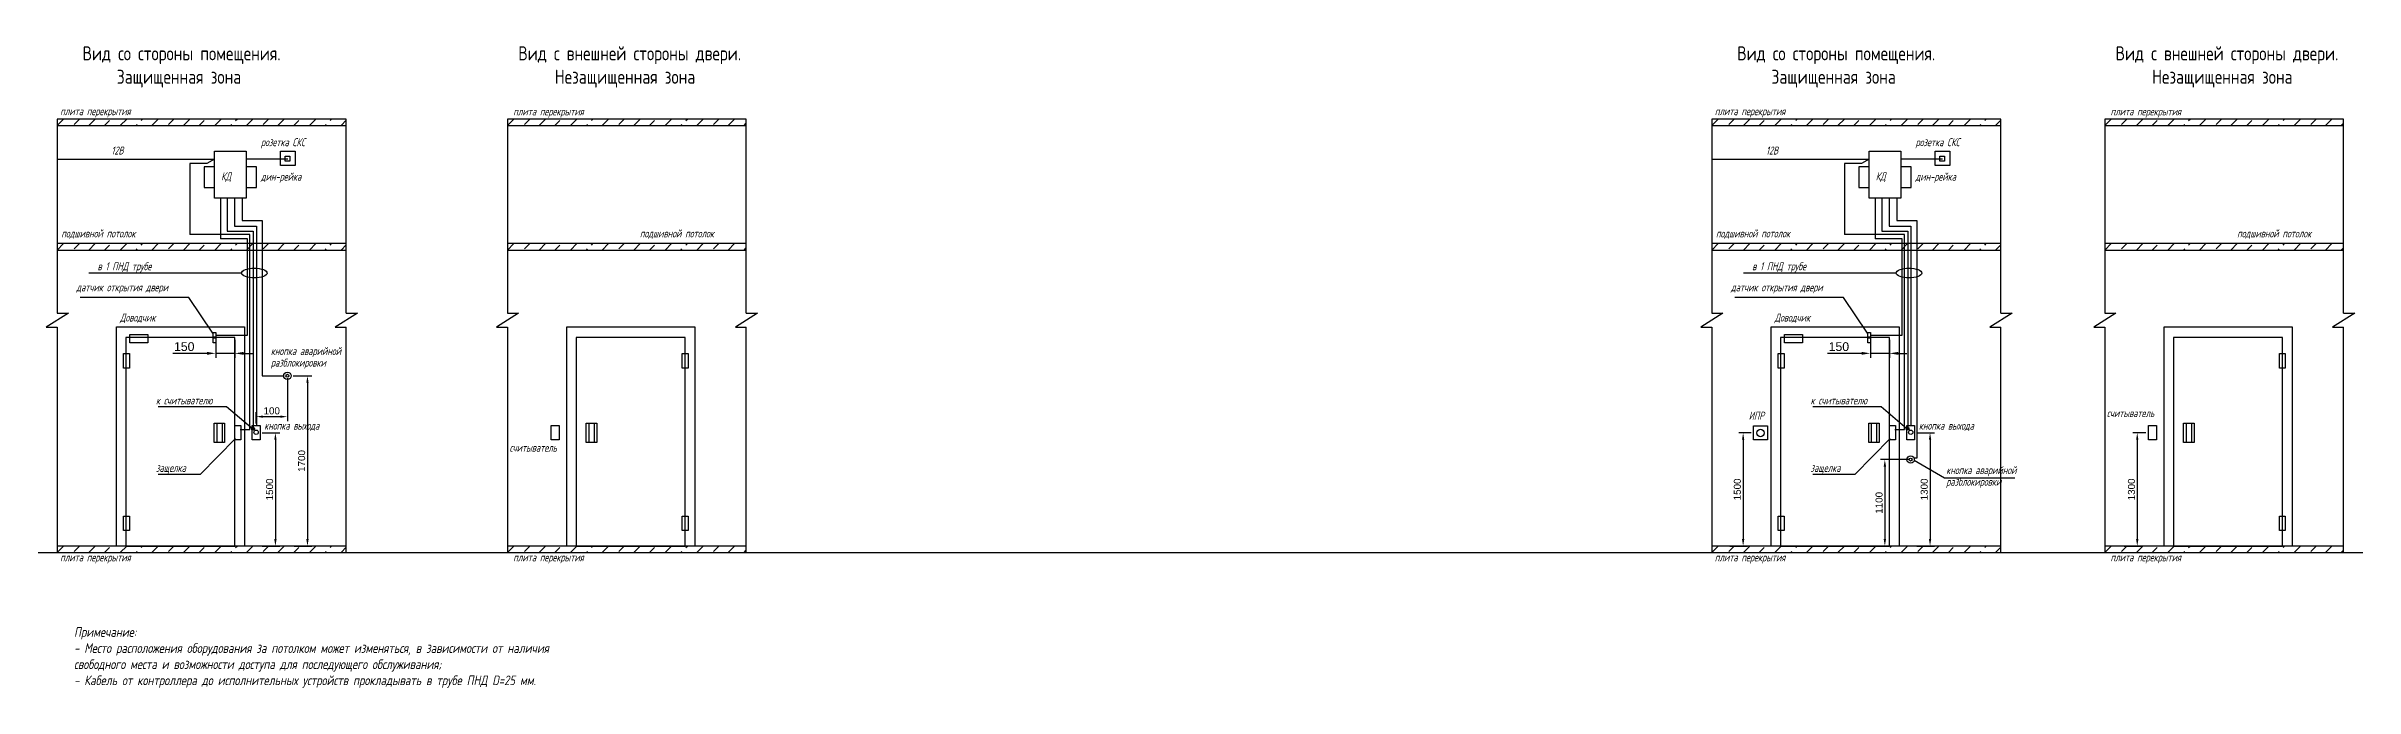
# Model space of a CAD drawing. Header units: millimetres. Extents: x 5341 to 10690, y -2643 to -1904.
# Drawn here: x 10032 to 10690, y -2354 to -2172 of the extents above; entities that cross this region are included whole.
import ezdxf

# ---------------------------------------------------------------- set-up
doc = ezdxf.new("R2010")
doc.units = ezdxf.units.MM
doc.layers.get('Defpoints').update_dxf_attribs({"color": 8})
doc.layers.add('AR_SHTAMP', color=7, linetype='Continuous')
doc.layers.add('непечать', color=5, linetype='Continuous', plot=False)
doc.styles.add('MP_Arial', font='isocpeur.ttf', dxfattribs={"width": 0.8, "height": 3})
doc.styles.add('ROM25', font='romans.shx', dxfattribs={"width": 0.8, "height": 250})
doc.styles.get("Standard").update_dxf_attribs({"font": 'arial.ttf'})
doc.dimstyles.new('ISO-25', dxfattribs={"dimtxt": 2.5, "dimasz": 2.5, "dimexe": 1.25, "dimexo": 0.625, "dimtad": 1, "dimtxsty": 'Standard', "dimcen": 2.5, "dimadec": 0, "dimazin": 0, "dimtfac": 1, "dimtmove": 0, "dimatfit": 3, "dimfxl": 1, "dimarcsym": 0})

# ---------------------------------------------------------------- blocks, each defined once
blk = doc.blocks.new('*D44')
at = {"color": 0, "lineweight": -2, "transparency": 16777216}
for p, q in [((10093.63, -2281.71), (10098.65, -2281.71)), ((10097.4, -2283.71), (10097.4, -2311.98)), ((10093.63, -2313.98), (10098.65, -2313.98))]:
    blk.add_line(p, q, dxfattribs=at)
at = {"color": 0, "lineweight": -3, "transparency": 16777216}
for points in [[(10097.07, -2283.71), (10097.73, -2283.71), (10097.4, -2281.71)], [(10097.07, -2311.98), (10097.73, -2311.98), (10097.4, -2313.98)]]:
    blk.add_solid(points, dxfattribs=at)
at = {"layer": 'Defpoints', "color": 0, "lineweight": -3, "transparency": 16777216}
for p in [(10093.01, -2281.71), (10093.01, -2313.98), (10097.4, -2313.98)]:
    blk.add_point(p, dxfattribs=at)
at = {"color": 0, "lineweight": -3, "transparency": 16777216, "insert": (10095.75, -2297.85), "char_height": 2, "attachment_point": 5, "rotation": 90}
blk.add_mtext('1500', dxfattribs=at)
blk = doc.blocks.new('*D45')
at = {"color": 0, "lineweight": -2, "transparency": 16777216}
for p, q in [((10102.49, -2265.51), (10107.78, -2265.51)), ((10106.53, -2267.51), (10106.53, -2311.98)), ((10102.76, -2313.98), (10107.78, -2313.98))]:
    blk.add_line(p, q, dxfattribs=at)
at = {"color": 0, "lineweight": -3, "transparency": 16777216}
for points in [[(10106.19, -2267.51), (10106.86, -2267.51), (10106.53, -2265.51)], [(10106.19, -2311.98), (10106.86, -2311.98), (10106.53, -2313.98)]]:
    blk.add_solid(points, dxfattribs=at)
at = {"layer": 'Defpoints', "color": 0, "lineweight": -3, "transparency": 16777216}
for p in [(10101.86, -2265.51), (10102.14, -2313.98), (10106.53, -2313.98)]:
    blk.add_point(p, dxfattribs=at)
at = {"color": 0, "lineweight": -3, "transparency": 16777216, "insert": (10104.88, -2289.75), "char_height": 2, "attachment_point": 5, "rotation": 90}
blk.add_mtext('1700', dxfattribs=at)
blk = doc.blocks.new('*D46')
at = {"color": 0, "lineweight": -2, "transparency": 16777216}
for p, q in [((10100.81, -2266.14), (10100.81, -2278.39)), ((10091.89, -2279.06), (10091.89, -2275.89)), ((10093.89, -2277.14), (10098.81, -2277.14))]:
    blk.add_line(p, q, dxfattribs=at)
at = {"color": 0, "lineweight": -3, "transparency": 16777216}
for points in [[(10093.89, -2276.81), (10093.89, -2277.47), (10091.89, -2277.14)], [(10098.81, -2276.81), (10098.81, -2277.47), (10100.81, -2277.14)]]:
    blk.add_solid(points, dxfattribs=at)
at = {"layer": 'Defpoints', "color": 0, "lineweight": -3, "transparency": 16777216}
for p in [(10100.81, -2265.51), (10091.89, -2279.69), (10100.81, -2277.14)]:
    blk.add_point(p, dxfattribs=at)
at = {"color": 0, "lineweight": -3, "transparency": 16777216, "insert": (10096.35, -2275.49), "char_height": 2, "attachment_point": 5}
blk.add_mtext('100', dxfattribs=at)
blk = doc.blocks.new('*D49')
at = {"color": 0, "lineweight": -2, "transparency": 16777216}
for p, q in [((10080.4, -2255.37), (10080.4, -2260.37)), ((10085.83, -2255.23), (10085.83, -2260.37)), ((10077.9, -2259.12), (10068.17, -2259.12)), ((10085.83, -2259.12), (10080.4, -2259.12)), ((10088.33, -2259.12), (10090.83, -2259.12)), ((10562.53, -2289.36), (10554.56, -2289.36)), ((10555.81, -2291.36), (10555.81, -2311.98)), ((10572.8, -2313.98), (10554.56, -2313.98))]:
    blk.add_line(p, q, dxfattribs=at)
at = {"color": 0, "lineweight": -3, "transparency": 16777216}
for points in [[(10077.9, -2258.71), (10077.9, -2259.54), (10080.4, -2259.12)], [(10088.33, -2258.71), (10088.33, -2259.54), (10085.83, -2259.12)], [(10555.48, -2291.36), (10556.15, -2291.36), (10555.81, -2289.36)], [(10555.48, -2311.98), (10556.15, -2311.98), (10555.81, -2313.98)]]:
    blk.add_solid(points, dxfattribs=at)
at = {"layer": 'Defpoints', "color": 0, "lineweight": -3, "transparency": 16777216}
for p in [(10080.4, -2254.74), (10085.83, -2254.6), (10080.4, -2259.12), (10563.15, -2289.36), (10555.81, -2313.98), (10573.43, -2313.98)]:
    blk.add_point(p, dxfattribs=at)
at = {"color": 0, "lineweight": -3, "transparency": 16777216, "insert": (10071.43, -2257.22), "char_height": 2.5, "attachment_point": 5}
blk.add_mtext('150', dxfattribs=at)
at = {"color": 0, "lineweight": -3, "transparency": 16777216, "insert": (10554.17, -2301.67), "char_height": 2, "attachment_point": 5, "rotation": 90}
blk.add_mtext('1100', dxfattribs=at)
blk = doc.blocks.new('*D50')
at = {"color": 0, "lineweight": -2, "transparency": 16777216}
for p, q in [((10564.92, -2281.71), (10569.94, -2281.71)), ((10568.69, -2283.71), (10568.69, -2311.98)), ((10564.92, -2313.98), (10569.94, -2313.98))]:
    blk.add_line(p, q, dxfattribs=at)
at = {"color": 0, "lineweight": -3, "transparency": 16777216}
for points in [[(10568.35, -2283.71), (10569.02, -2283.71), (10568.69, -2281.71)], [(10568.35, -2311.98), (10569.02, -2311.98), (10568.69, -2313.98)]]:
    blk.add_solid(points, dxfattribs=at)
at = {"layer": 'Defpoints', "color": 0, "lineweight": -3, "transparency": 16777216}
for p in [(10564.3, -2281.71), (10564.3, -2313.98), (10568.69, -2313.98)]:
    blk.add_point(p, dxfattribs=at)
at = {"color": 0, "lineweight": -3, "transparency": 16777216, "insert": (10567.04, -2297.85), "char_height": 2, "attachment_point": 5, "rotation": 90}
blk.add_mtext('1300', dxfattribs=at)
blk = doc.blocks.new('*D52')
at = {"color": 0, "lineweight": -2, "transparency": 16777216}
for p, q in [((10551.68, -2255.37), (10551.68, -2260.37)), ((10557.12, -2255.23), (10557.12, -2260.37)), ((10549.18, -2259.12), (10539.46, -2259.12)), ((10557.12, -2259.12), (10551.68, -2259.12)), ((10559.62, -2259.12), (10562.12, -2259.12))]:
    blk.add_line(p, q, dxfattribs=at)
at = {"color": 0, "lineweight": -3, "transparency": 16777216}
for points in [[(10549.18, -2258.71), (10549.18, -2259.54), (10551.68, -2259.12)], [(10559.62, -2258.71), (10559.62, -2259.54), (10557.12, -2259.12)]]:
    blk.add_solid(points, dxfattribs=at)
at = {"layer": 'Defpoints', "color": 0, "lineweight": -3, "transparency": 16777216}
for p in [(10551.68, -2254.74), (10557.12, -2254.6), (10551.68, -2259.12)]:
    blk.add_point(p, dxfattribs=at)
at = {"color": 0, "lineweight": -3, "transparency": 16777216, "insert": (10542.72, -2257.22), "char_height": 2.5, "attachment_point": 5}
blk.add_mtext('150', dxfattribs=at)
blk = doc.blocks.new('*D53')
at = {"color": 0, "lineweight": -2, "transparency": 16777216}
for p, q in [((10630.15, -2281.71), (10626.45, -2281.71)), ((10627.7, -2283.71), (10627.7, -2311.98)), ((10623.94, -2313.98), (10628.95, -2313.98))]:
    blk.add_line(p, q, dxfattribs=at)
at = {"color": 0, "lineweight": -3, "transparency": 16777216}
for points in [[(10627.37, -2283.71), (10628.04, -2283.71), (10627.7, -2281.71)], [(10627.37, -2311.98), (10628.04, -2311.98), (10627.7, -2313.98)]]:
    blk.add_solid(points, dxfattribs=at)
at = {"layer": 'Defpoints', "color": 0, "lineweight": -3, "transparency": 16777216}
for p in [(10630.77, -2281.71), (10623.31, -2313.98), (10627.7, -2313.98)]:
    blk.add_point(p, dxfattribs=at)
at = {"color": 0, "lineweight": -3, "transparency": 16777216, "insert": (10626.06, -2297.85), "char_height": 2, "attachment_point": 5, "rotation": 90}
blk.add_mtext('1300', dxfattribs=at)
blk = doc.blocks.new('*D54')
at = {"color": 0, "lineweight": -2, "transparency": 16777216}
for p, q in [((10517.78, -2281.71), (10514.2, -2281.71)), ((10515.45, -2283.71), (10515.45, -2311.98)), ((10511.68, -2313.98), (10516.7, -2313.98))]:
    blk.add_line(p, q, dxfattribs=at)
at = {"color": 0, "lineweight": -3, "transparency": 16777216}
for points in [[(10515.12, -2283.71), (10515.78, -2283.71), (10515.45, -2281.71)], [(10515.12, -2311.98), (10515.78, -2311.98), (10515.45, -2313.98)]]:
    blk.add_solid(points, dxfattribs=at)
at = {"layer": 'Defpoints', "color": 0, "lineweight": -3, "transparency": 16777216}
for p in [(10518.4, -2281.71), (10511.06, -2313.98), (10515.45, -2313.98)]:
    blk.add_point(p, dxfattribs=at)
at = {"color": 0, "lineweight": -3, "transparency": 16777216, "insert": (10513.8, -2297.85), "char_height": 2, "attachment_point": 5, "rotation": 90}
blk.add_mtext('1500', dxfattribs=at)

msp = doc.modelspace()

# ---------------------------------------------------------------- hatches: boundary and pattern name
at = {"ltscale": 0.1}
h = msp.add_hatch(dxfattribs=at)
h.set_pattern_fill('ANSI33', color=256)
h.set_pattern_definition([(45, (-4659916.5305, -593888.4624), (-4.4901280605, 4.4901280605), []), (45, (-4659912.0404, -593888.4624), (-4.4901280605, 4.4901280605), [3.175, -1.5875])])
h.paths.add_polyline_path([(10035.223, -2194.267), (10117.563, -2194.267), (10117.563, -2192.451), (10035.223, -2192.451)])
h = msp.add_hatch(dxfattribs=at)
h.set_pattern_fill('ANSI33', color=256)
h.set_pattern_definition([(45, (-4659788.27, -593888.4624), (-4.4901280605, 4.4901280605), []), (45, (-4659783.7796, -593888.4624), (-4.4901280605, 4.4901280605), [3.175, -1.5875])])
h.paths.add_polyline_path([(10231.526, -2194.267), (10231.526, -2192.451), (10163.484, -2192.451), (10163.484, -2194.267)])
h = msp.add_hatch(dxfattribs=at)
h.set_pattern_fill('ANSI33', color=256)
h.set_pattern_definition([(45, (-4659445.2426, -593888.4624), (-4.4901280605, 4.4901280605), []), (45, (-4659440.7525, -593888.4624), (-4.4901280605, 4.4901280605), [3.175, -1.5875])])
h.paths.add_polyline_path([(10506.511, -2194.267), (10588.851, -2194.267), (10588.851, -2192.451), (10506.511, -2192.451)])
h = msp.add_hatch(dxfattribs=at)
h.set_pattern_fill('ANSI33', color=256)
h.set_pattern_definition([(45, (-4659333.319, -593888.4624), (-4.4901280605, 4.4901280605), []), (45, (-4659328.829, -593888.4624), (-4.4901280605, 4.4901280605), [3.175, -1.5875])])
h.paths.add_polyline_path([(10686.477, -2194.267), (10686.477, -2192.451), (10618.435, -2192.451), (10618.435, -2194.267)])
h = msp.add_hatch(dxfattribs=at)
h.set_pattern_fill('ANSI33', color=256)
h.set_pattern_definition([(45, (-4659916.5305, -593923.9034), (-4.4901280605, 4.4901280605), []), (45, (-4659912.0404, -593923.9034), (-4.4901280605, 4.4901280605), [3.175, -1.5875])])
h.paths.add_polyline_path([(10035.223, -2229.708), (10117.563, -2229.708), (10117.563, -2227.892), (10035.223, -2227.892)])
h = msp.add_hatch(dxfattribs=at)
h.set_pattern_fill('ANSI33', color=256)
h.set_pattern_definition([(45, (-4659788.27, -593923.9034), (-4.4901280605, 4.4901280605), []), (45, (-4659783.7796, -593923.9034), (-4.4901280605, 4.4901280605), [3.175, -1.5875])])
h.paths.add_polyline_path([(10231.526, -2229.708), (10231.526, -2227.892), (10163.484, -2227.892), (10163.484, -2229.708)])
h = msp.add_hatch(dxfattribs=at)
h.set_pattern_fill('ANSI33', color=256)
h.set_pattern_definition([(45, (-4659445.2426, -593923.9034), (-4.4901280605, 4.4901280605), []), (45, (-4659440.7525, -593923.9034), (-4.4901280605, 4.4901280605), [3.175, -1.5875])])
h.paths.add_polyline_path([(10506.511, -2229.708), (10588.851, -2229.708), (10588.851, -2227.892), (10506.511, -2227.892)])
h = msp.add_hatch(dxfattribs=at)
h.set_pattern_fill('ANSI33', color=256)
h.set_pattern_definition([(45, (-4659333.319, -593923.9034), (-4.4901280605, 4.4901280605), []), (45, (-4659328.829, -593923.9034), (-4.4901280605, 4.4901280605), [3.175, -1.5875])])
h.paths.add_polyline_path([(10686.477, -2229.708), (10686.477, -2227.892), (10618.435, -2227.892), (10618.435, -2229.708)])
h = msp.add_hatch(dxfattribs=at)
h.set_pattern_fill('ANSI33', color=256)
h.set_pattern_definition([(45, (-4659916.5305, -594009.993), (-4.4901280605, 4.4901280605), []), (45, (-4659912.0404, -594009.993), (-4.4901280605, 4.4901280605), [3.175, -1.5875])])
h.paths.add_polyline_path([(10035.223, -2315.798), (10117.563, -2315.798), (10117.563, -2313.982), (10035.223, -2313.982)])
h = msp.add_hatch(dxfattribs=at)
h.set_pattern_fill('ANSI33', color=256)
h.set_pattern_definition([(45, (-4659788.27, -594009.993), (-4.4901280605, 4.4901280605), []), (45, (-4659783.7796, -594009.993), (-4.4901280605, 4.4901280605), [3.175, -1.5875])])
h.paths.add_polyline_path([(10231.526, -2315.798), (10231.526, -2313.982), (10163.484, -2313.982), (10163.484, -2315.798)])
h = msp.add_hatch(dxfattribs=at)
h.set_pattern_fill('ANSI33', color=256)
h.set_pattern_definition([(45, (-4659445.2426, -594009.993), (-4.4901280605, 4.4901280605), []), (45, (-4659440.7525, -594009.993), (-4.4901280605, 4.4901280605), [3.175, -1.5875])])
h.paths.add_polyline_path([(10506.511, -2315.798), (10588.851, -2315.798), (10588.851, -2313.982), (10506.511, -2313.982)])
h = msp.add_hatch(dxfattribs=at)
h.set_pattern_fill('ANSI33', color=256)
h.set_pattern_definition([(45, (-4659333.319, -594009.993), (-4.4901280605, 4.4901280605), []), (45, (-4659328.829, -594009.993), (-4.4901280605, 4.4901280605), [3.175, -1.5875])])
h.paths.add_polyline_path([(10686.477, -2315.798), (10686.477, -2313.982), (10618.435, -2313.982), (10618.435, -2315.798)])

# ---------------------------------------------------------------- linework, layer by layer
for p, q in [((10035.223, -2192.451), (10035.223, -2247.732)), ((10117.563, -2247.732), (10117.563, -2192.451)), ((10163.484, -2192.451), (10163.484, -2247.732)), ((10231.526, -2247.732), (10231.526, -2192.451)), ((10506.511, -2192.451), (10506.511, -2247.732)), ((10588.851, -2247.732), (10588.851, -2192.451)), ((10618.435, -2192.451), (10618.435, -2247.732)), ((10686.477, -2247.732), (10686.477, -2192.451)), ((10035.223, -2251.679), (10035.223, -2313.982)), ((10117.563, -2313.982), (10117.563, -2251.679)), ((10163.484, -2251.679), (10163.484, -2313.982)), ((10231.526, -2315.798), (10231.526, -2251.679)), ((10506.511, -2251.679), (10506.511, -2313.982)), ((10588.851, -2313.982), (10588.851, -2251.679)), ((10618.435, -2251.679), (10618.435, -2313.982)), ((10686.477, -2315.798), (10686.477, -2251.679))]:
    msp.add_line(p, q)
at = {"color": 1}
for p, q in [((10035.223, -2203.812), (10080.016, -2203.812)), ((10073.053, -2205.112), (10073.053, -2225.333)), ((10077.841, -2205.112), (10073.053, -2205.112)), ((10080.016, -2203.812), (10077.841, -2205.112)), ((10506.511, -2203.812), (10551.303, -2203.812)), ((10544.34, -2205.112), (10544.34, -2225.333)), ((10549.129, -2205.112), (10544.34, -2205.112)), ((10551.303, -2203.812), (10549.129, -2205.112))]:
    msp.add_line(p, q, dxfattribs=at)
at = {"color": 5}
for p, q in [((10081.763, -2214.937), (10081.763, -2226.507)), ((10083.66, -2214.937), (10083.66, -2224.393)), ((10085.765, -2214.937), (10085.765, -2222.959)), ((10087.97, -2214.937), (10087.97, -2221.331)), ((10553.051, -2214.937), (10553.051, -2226.507)), ((10554.948, -2214.937), (10554.948, -2224.393)), ((10557.053, -2214.937), (10557.053, -2222.959)), ((10559.258, -2214.937), (10559.258, -2221.331)), ((10087.97, -2221.331), (10093.588, -2221.331)), ((10093.588, -2221.331), (10093.588, -2265.498)), ((10559.258, -2221.331), (10564.876, -2221.331)), ((10564.876, -2221.331), (10564.876, -2288.924)), ((10085.765, -2222.959), (10091.972, -2222.959)), ((10091.972, -2222.959), (10091.972, -2279.69)), ((10557.053, -2222.959), (10563.26, -2222.959)), ((10563.26, -2222.959), (10563.26, -2279.69)), ((10564.876, -2288.924), (10564.16, -2288.924))]:
    msp.add_line(p, q, dxfattribs=at)
at = {"lineweight": -3}
for p, q in [((10087.785, -2236.26), (10044.243, -2236.26)), ((10559.073, -2236.26), (10515.531, -2236.26))]:
    msp.add_line(p, q, dxfattribs=at)
at = {"color": 5, "lineweight": -3}
msp.add_line((10093.588, -2265.498), (10099.616, -2265.498), dxfattribs=at)
for points in [[(10035.223, -2194.267), (10117.563, -2194.267), (10117.563, -2192.451), (10035.223, -2192.451)], [(10506.511, -2194.267), (10588.851, -2194.267), (10588.851, -2192.451), (10506.511, -2192.451)], [(10035.223, -2229.708), (10117.563, -2229.708), (10117.563, -2227.892), (10035.223, -2227.892)], [(10506.511, -2229.708), (10588.851, -2229.708), (10588.851, -2227.892), (10506.511, -2227.892)], [(10052.143, -2251.528), (10088.63, -2251.528), (10088.63, -2313.982), (10052.143, -2313.982)], [(10054.799, -2313.982), (10085.834, -2313.982), (10085.834, -2254.602), (10054.799, -2254.602)], [(10180.404, -2251.528), (10216.891, -2251.528), (10216.891, -2313.982), (10180.404, -2313.982)], [(10183.06, -2313.982), (10214.095, -2313.982), (10214.095, -2254.602), (10183.06, -2254.602)], [(10523.431, -2251.528), (10559.918, -2251.528), (10559.918, -2313.982), (10523.431, -2313.982)], [(10526.087, -2313.982), (10557.122, -2313.982), (10557.122, -2254.602), (10526.087, -2254.602)], [(10635.355, -2251.528), (10671.841, -2251.528), (10671.841, -2313.982), (10635.355, -2313.982)], [(10638.011, -2313.982), (10669.046, -2313.982), (10669.046, -2254.602), (10638.011, -2254.602)], [(10054.169, -2259.191), (10055.811, -2259.191), (10055.811, -2263.296), (10054.169, -2263.296)], [(10213.273, -2259.191), (10214.916, -2259.191), (10214.916, -2263.296), (10213.273, -2263.296)], [(10525.456, -2259.191), (10527.099, -2259.191), (10527.099, -2263.296), (10525.456, -2263.296)], [(10668.224, -2259.191), (10669.867, -2259.191), (10669.867, -2263.296), (10668.224, -2263.296)], [(10079.951, -2278.956), (10082.934, -2278.956), (10082.934, -2284.511), (10079.951, -2284.511)], [(10080.764, -2278.956), (10082.188, -2278.956), (10082.188, -2284.511), (10080.764, -2284.511)], [(10185.952, -2278.956), (10188.935, -2278.956), (10188.935, -2284.511), (10185.952, -2284.511)], [(10186.766, -2278.956), (10188.189, -2278.956), (10188.189, -2284.511), (10186.766, -2284.511)], [(10551.239, -2278.956), (10554.222, -2278.956), (10554.222, -2284.511), (10551.239, -2284.511)], [(10552.052, -2278.956), (10553.476, -2278.956), (10553.476, -2284.511), (10552.052, -2284.511)], [(10640.903, -2278.956), (10643.886, -2278.956), (10643.886, -2284.511), (10640.903, -2284.511)], [(10641.716, -2278.956), (10643.14, -2278.956), (10643.14, -2284.511), (10641.716, -2284.511)], [(10054.169, -2305.431), (10055.811, -2305.431), (10055.811, -2309.535), (10054.169, -2309.535)], [(10213.273, -2305.431), (10214.916, -2305.431), (10214.916, -2309.535), (10213.273, -2309.535)], [(10525.456, -2305.431), (10527.099, -2305.431), (10527.099, -2309.535), (10525.456, -2309.535)], [(10668.224, -2305.431), (10669.867, -2305.431), (10669.867, -2309.535), (10668.224, -2309.535)], [(10035.223, -2315.798), (10117.563, -2315.798), (10117.563, -2313.982), (10035.223, -2313.982)], [(10506.511, -2315.798), (10588.851, -2315.798), (10588.851, -2313.982), (10506.511, -2313.982)]]:
    msp.add_lwpolyline(points, close=True)
for points in [[(10231.526, -2192.451), (10163.484, -2192.451), (10163.484, -2194.267), (10231.526, -2194.267)], [(10686.477, -2192.451), (10618.435, -2192.451), (10618.435, -2194.267), (10686.477, -2194.267)], [(10231.526, -2227.892), (10163.484, -2227.892), (10163.484, -2229.708), (10231.526, -2229.708)], [(10686.477, -2227.892), (10618.435, -2227.892), (10618.435, -2229.708), (10686.477, -2229.708)], [(10035.223, -2247.732), (10038.422, -2247.732), (10032.104, -2251.679), (10035.223, -2251.679)], [(10117.563, -2247.732), (10120.762, -2247.732), (10114.444, -2251.679), (10117.563, -2251.679)], [(10163.484, -2247.732), (10166.683, -2247.732), (10160.364, -2251.679), (10163.484, -2251.679)], [(10231.526, -2247.732), (10234.725, -2247.732), (10228.406, -2251.679), (10231.526, -2251.679)], [(10506.511, -2247.732), (10509.71, -2247.732), (10503.391, -2251.679), (10506.511, -2251.679)], [(10588.851, -2247.732), (10592.05, -2247.732), (10585.732, -2251.679), (10588.851, -2251.679)], [(10618.435, -2247.732), (10621.633, -2247.732), (10615.315, -2251.679), (10618.435, -2251.679)], [(10686.477, -2247.732), (10689.676, -2247.732), (10683.357, -2251.679), (10686.477, -2251.679)], [(10231.526, -2313.982), (10163.484, -2313.982), (10163.484, -2315.798), (10231.526, -2315.798)], [(10686.477, -2313.982), (10618.435, -2313.982), (10618.435, -2315.798), (10686.477, -2315.798)]]:
    msp.add_lwpolyline(points)
at = {"color": 96, "lineweight": 30}
for points in [[(10080.016, -2201.618), (10089.073, -2201.618), (10089.073, -2214.937), (10080.016, -2214.937)], [(10551.303, -2201.618), (10560.36, -2201.618), (10560.36, -2214.937), (10551.303, -2214.937)]]:
    msp.add_lwpolyline(points, close=True, dxfattribs=at)
at = {"lineweight": -3}
for points in [[(10098.854, -2201.583), (10103.064, -2201.583), (10103.064, -2205.638), (10098.854, -2205.638)], [(10570.142, -2201.583), (10574.352, -2201.583), (10574.352, -2205.638), (10570.142, -2205.638)], [(10080.016, -2206.025), (10077.076, -2206.025), (10077.076, -2211.959), (10080.016, -2211.959)], [(10092.012, -2206.025), (10089.073, -2206.025), (10089.073, -2211.959), (10092.012, -2211.959)], [(10100.138, -2203.03), (10101.54, -2203.03), (10101.54, -2204.431), (10100.138, -2204.431)], [(10551.303, -2206.025), (10548.364, -2206.025), (10548.364, -2211.959), (10551.303, -2211.959)], [(10563.3, -2206.025), (10560.36, -2206.025), (10560.36, -2211.959), (10563.3, -2211.959)], [(10571.426, -2203.03), (10572.828, -2203.03), (10572.828, -2204.431), (10571.426, -2204.431)]]:
    msp.add_lwpolyline(points, close=True, dxfattribs=at)
for points in [[(10089.073, -2203.774), (10100.93, -2203.774), (10100.93, -2203.774)], [(10560.36, -2203.774), (10572.218, -2203.774), (10572.218, -2203.774)]]:
    msp.add_lwpolyline(points, dxfattribs=at)
at = {"color": 1}
for points in [[(10087.378, -2280.832), (10090.14, -2280.832), (10090.14, -2225.333), (10073.053, -2225.333)], [(10558.666, -2280.832), (10561.428, -2280.832), (10561.428, -2225.333), (10544.34, -2225.333)]]:
    msp.add_lwpolyline(points, dxfattribs=at)
at = {"color": 5, "lineweight": -3}
for points in [[(10080.457, -2253.961), (10080.457, -2253.961), (10089.46, -2253.961), (10089.46, -2226.507), (10081.763, -2226.507)], [(10083.66, -2224.393), (10091.034, -2224.393), (10091.034, -2280.699)], [(10551.745, -2253.961), (10551.745, -2253.961), (10560.748, -2253.961), (10560.748, -2226.507), (10553.051, -2226.507)], [(10554.948, -2224.393), (10562.322, -2224.393), (10562.322, -2280.699)]]:
    msp.add_lwpolyline(points, dxfattribs=at)
at = {"color": 30, "lineweight": 30}
for points in [[(10055.965, -2253.735), (10061.038, -2253.735), (10061.038, -2256.136), (10055.965, -2256.136)], [(10079.637, -2253.194), (10080.396, -2253.194), (10080.396, -2254.559), (10079.637, -2254.559)], [(10079.637, -2254.741), (10080.396, -2254.741), (10080.396, -2256.106), (10079.637, -2256.106)], [(10527.253, -2253.735), (10532.326, -2253.735), (10532.326, -2256.136), (10527.253, -2256.136)], [(10550.925, -2253.194), (10551.684, -2253.194), (10551.684, -2254.559), (10550.925, -2254.559)], [(10550.925, -2254.741), (10551.684, -2254.741), (10551.684, -2256.106), (10550.925, -2256.106)], [(10085.834, -2279.69), (10087.532, -2279.69), (10087.532, -2283.731), (10085.834, -2283.731)], [(10090.774, -2279.69), (10093.01, -2279.69), (10093.01, -2283.731), (10090.774, -2283.731)], [(10175.981, -2279.69), (10178.217, -2279.69), (10178.217, -2283.731), (10175.981, -2283.731)], [(10518.401, -2279.71), (10522.401, -2279.71), (10522.401, -2283.71), (10518.401, -2283.71)], [(10557.122, -2279.69), (10558.82, -2279.69), (10558.82, -2283.731), (10557.122, -2283.731)], [(10562.061, -2279.69), (10564.298, -2279.69), (10564.298, -2283.731), (10562.061, -2283.731)], [(10630.932, -2279.69), (10633.168, -2279.69), (10633.168, -2283.731), (10630.932, -2283.731)]]:
    msp.add_lwpolyline(points, close=True, dxfattribs=at)
for centre, radius in [((10100.81, -2265.514), 1.051), ((10100.81, -2265.514), 0.42), ((10091.915, -2281.591), 0.618), ((10520.404, -2281.788), 1.051), ((10563.203, -2281.591), 0.618), ((10563.153, -2289.361), 1.051), ((10563.153, -2289.361), 0.42)]:
    msp.add_circle(centre, radius, dxfattribs=at)
at = {"lineweight": -3}
for centre in [(10091.014, -2280.608), (10562.302, -2280.608)]:
    msp.add_circle(centre, 0.405, dxfattribs=at)
for centre in [(10091.407, -2236.26), (10562.695, -2236.26)]:
    msp.add_ellipse(centre, major_axis=(-3.621, 0), ratio=0.380952, dxfattribs=at)
at = {"layer": 'непечать', "color": 4}
msp.add_xline((4279.149, -2315.798), (1, 0), dxfattribs=at)

# ---------------------------------------------------------------- texts
at = {"style": 'ROM25', "oblique": 15, "width": 0.697723}
for s, height, p in [('плита перекрытия', 2.27909, (10036.083, -2191.344)), ('плита перекрытия', 2.27909, (10165.131, -2191.416)), ('плита перекрытия', 2.27909, (10507.371, -2191.344)), ('плита перекрытия', 2.27909, (10620.082, -2191.416)), ('12B', 2.2791, (10050.677, -2202.536)), ('розетка СКС', 2.27909, (10093.261, -2200.162)), ('12B', 2.2791, (10521.965, -2202.536)), ('розетка СКС', 2.27909, (10564.549, -2200.162)), ('КД', 2.2791, (10081.926, -2209.884)), ('дин-рейка', 2.2791, (10093.261, -2209.972)), ('КД', 2.2791, (10553.214, -2209.884)), ('дин-рейка', 2.2791, (10564.549, -2209.972)), ('подшивной потолок', 2.27909, (10036.411, -2226.132)), ('подшивной потолок', 2.27909, (10201.196, -2226.132)), ('подшивной потолок', 2.27909, (10507.699, -2226.132)), ('подшивной потолок', 2.27909, (10656.147, -2226.132)), ('в 1 ПНД трубе', 2.27909, (10046.721, -2235.48)), ('в 1 ПНД трубе', 2.27909, (10518.009, -2235.48)), ('датчик открытия двери', 2.27909, (10040.692, -2241.464)), ('датчик открытия двери', 2.27909, (10511.98, -2241.464)), ('Доводчик', 2.2791, (10053.146, -2250.074)), ('Доводчик', 2.2791, (10524.434, -2250.074)), ('разблокировки', 2.27909, (10096.083, -2262.903)), ('кнопка аварийной', 2.27909, (10096.083, -2259.596)), ('к считывателю', 2.27909, (10063.357, -2273.667)), ('к считывателю', 2.27909, (10534.644, -2273.667)), ('кнопка выхода', 2.27909, (10094.201, -2280.842)), ('ИПР', 2.2791, (10517.034, -2278.007)), ('кнопка выхода', 2.27909, (10565.488, -2280.842)), ('считыватель', 2.27909, (10619.035, -2277.283)), ('считыватель', 2.27909, (10164.084, -2287.117)), ('защелка', 2.2791, (10063.357, -2292.867)), ('защелка', 2.2791, (10534.644, -2292.867)), ('разблокировки', 2.27909, (10573.282, -2296.8)), ('кнопка аварийной', 2.27909, (10573.282, -2293.493)), ('плита перекрытия', 2.27909, (10036.083, -2318.323)), ('плита перекрытия', 2.27909, (10165.131, -2318.323)), ('плита перекрытия', 2.27909, (10507.371, -2318.323)), ('плита перекрытия', 2.27909, (10620.082, -2318.323))]:
    msp.add_text(s, height=height, dxfattribs=at).set_placement(p)
at = {"layer": 'AR_SHTAMP', "color": 7, "linetype": 'Continuous', "lineweight": 25, "attachment_point": 4, "style": 'MP_Arial'}
for s, insert, char_height, width in [('\\pi7.48;Вид со стороны помещения.\\P\\pi17.24;Защищенная зона', (10034.986, -2177.606), 4, 70), ('\\pi4.6;Вид с внешней стороны двери.\\P\\pi15;Незащищенная зона', (10161.975, -2177.606), 4, 70), ('\\pi7.48;Вид со стороны помещения.\\P\\pi17.24;Защищенная зона', (10506.274, -2177.606), 4, 70), ('\\pi4.6;Вид с внешней стороны двери.\\P\\pi15;Незащищенная зона', (10616.925, -2177.606), 4, 70), ('{\\fISOCPEUR|b0|i1|c204|p34;\\H0.91667x;\\C256;Примечание:\\P- Место расположения оборудования за потолком может изменяться, в зависимости от наличия свободного места и возможности доступа для последующего обслуживания;\\P- Кабель от контроллера до исполнительных устройств прокладывать в трубе ПНД D=25 мм.}', (10040.048, -2345.687), 3, 141.93951)]:
    msp.add_mtext(s, dxfattribs=dict(at, insert=insert, char_height=char_height, width=width))

# ---------------------------------------------------------------- dimensions: what is measured, and where the dimension line sits
at = {"lineweight": -3}
for base, p1, p2, picture, middle in [((10080.396, -2259.122), (10085.834, -2254.602), (10080.396, -2254.741), '*D49', (10071.433, -2259.122)), ((10551.684, -2259.122), (10557.122, -2254.602), (10551.684, -2254.741), '*D52', (10542.721, -2259.122))]:
    dim = msp.add_linear_dim(base=base, p1=p1, p2=p2, text='150', dimstyle='ISO-25', dxfattribs=at)
    dim.commit()
    dim.dimension.update_dxf_attribs({"geometry": picture, "text_midpoint": middle, "dimtype": 160})
dim = msp.add_linear_dim(base=(10555.814, -2313.982), p1=(10563.153, -2289.361), p2=(10573.425, -2313.982), angle=90, text='1100', dimstyle='ISO-25', override={"dimtxt": 2, "dimasz": 2}, dxfattribs=at)
dim.commit()
dim.dimension.update_dxf_attribs({"geometry": '*D49', "text_midpoint": (10555.814, -2301.671), "dimtype": 160})
dim = msp.add_linear_dim(base=(10100.81, -2277.139), p1=(10091.892, -2279.69), p2=(10100.81, -2265.514), text='100', dimstyle='ISO-25', override={"dimtxt": 2, "dimasz": 2}, dxfattribs=at)
dim.commit()
dim.dimension.update_dxf_attribs({"geometry": '*D46', "text_midpoint": (10096.351, -2275.492)})
for base, p1, p2, text, picture, middle in [((10106.527, -2313.982), (10101.861, -2265.514), (10102.137, -2313.982), '1700', '*D45', (10104.88, -2289.748)), ((10097.399, -2313.982), (10093.01, -2281.71), (10093.01, -2313.982), '1500', '*D44', (10095.753, -2297.846)), ((10515.449, -2313.982), (10518.401, -2281.71), (10511.06, -2313.982), '1500', '*D54', (10513.803, -2297.846)), ((10568.687, -2313.982), (10564.298, -2281.71), (10564.298, -2313.982), '1300', '*D50', (10567.04, -2297.846)), ((10627.702, -2313.982), (10630.772, -2281.71), (10623.313, -2313.982), '1300', '*D53', (10626.055, -2297.846))]:
    dim = msp.add_linear_dim(base=base, p1=p1, p2=p2, angle=90, text=text, dimstyle='ISO-25', override={"dimtxt": 2, "dimasz": 2}, dxfattribs=at)
    dim.commit()
    dim.dimension.update_dxf_attribs({"geometry": picture, "text_midpoint": middle})

# ---------------------------------------------------------------- leaders
for points, override in [([(10079.612, -2253.337), (10072.725, -2243.212), (10041.768, -2243.212)], {"dimasz": 1, "dimtad": 0}), ([(10550.9, -2253.337), (10544.013, -2243.212), (10513.056, -2243.212)], {"dimasz": 1, "dimtad": 0}), ([(10090.825, -2280.57), (10083.455, -2274.367), (10063.978, -2274.367)], {"dimasz": 1, "dimgap": 0.625, "dimtad": 0}), ([(10562.113, -2280.57), (10554.742, -2274.367), (10535.266, -2274.367)], {"dimasz": 1, "dimgap": 0.625, "dimtad": 0}), ([(10086.005, -2283.358), (10075.997, -2293.568), (10063.978, -2293.568)], {"dimasz": 1, "dimgap": 0.625, "dimtad": 0}), ([(10557.293, -2283.358), (10547.285, -2293.568), (10535.266, -2293.568)], {"dimasz": 1, "dimgap": 0.625, "dimtad": 0}), ([(10564.194, -2289.502), (10572.835, -2294.514), (10592.797, -2294.514)], {"dimasz": 1, "dimtad": 0})]:
    msp.add_leader(points, dimstyle='ISO-25', override=override, dxfattribs=at)

doc.saveas('drawing.dxf')
